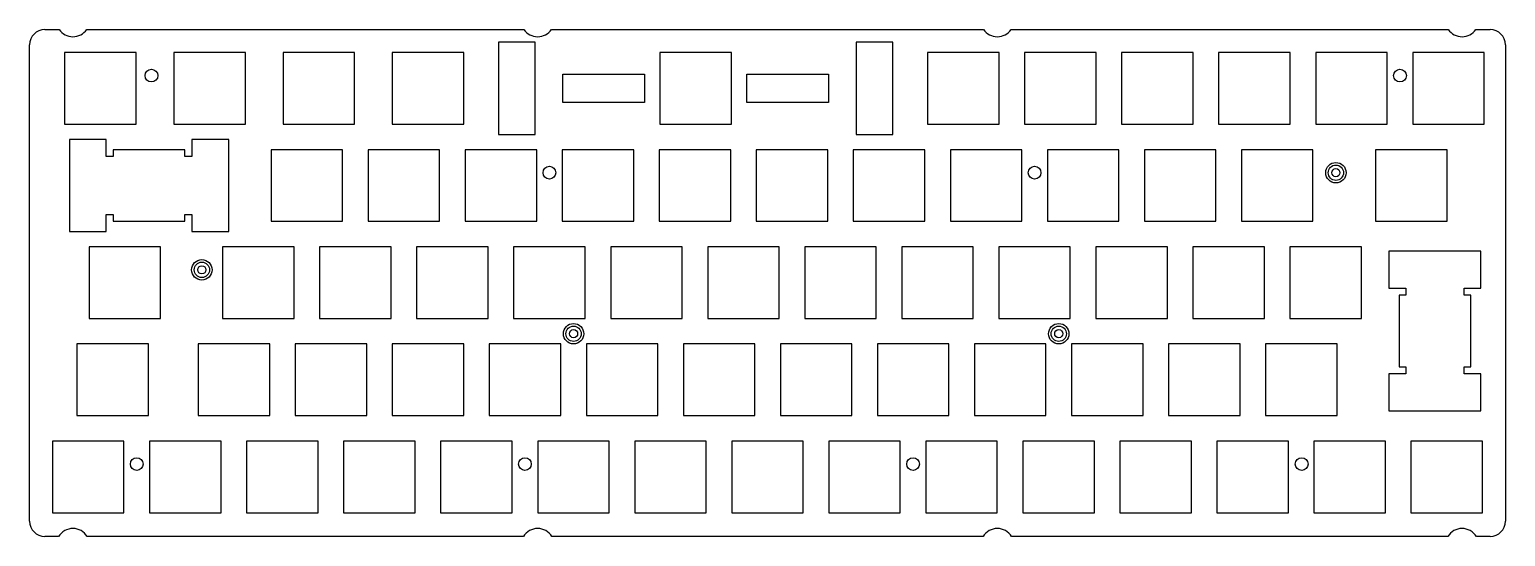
# Model space of a CAD drawing. Header units: millimetres. Extents: x 1341 to 3576, y -414 to 1667.
# Drawn here: x 2354.1 to 2643.1, y -414.3 to -315.1 of the extents above; entities that cross this region are included whole.
import ezdxf

# ---------------------------------------------------------------- set-up
doc = ezdxf.new("R2010")
doc.units = ezdxf.units.MM

msp = doc.modelspace()

# ---------------------------------------------------------------- linework, layer by layer
at = {"color": 6, "linetype": 'Continuous'}
for p, q in [((2357.114, -315.139), (2359.916, -315.139)), ((2365.313, -315.139), (2450.916, -315.139)), ((2445.954, -317.639), (2445.954, -335.639)), ((2453.154, -317.639), (2445.954, -317.639)), ((2453.154, -335.639), (2453.154, -317.639)), ((2456.313, -315.139), (2540.916, -315.139)), ((2515.954, -317.639), (2515.954, -335.639)), ((2523.154, -317.639), (2515.954, -317.639)), ((2523.154, -335.639), (2523.154, -317.639)), ((2546.313, -315.139), (2631.916, -315.139)), ((2637.313, -315.139), (2640.114, -315.139)), ((2354.114, -411.289), (2354.114, -318.139)), ((2360.984, -319.639), (2360.984, -333.639)), ((2374.984, -319.639), (2360.984, -319.639)), ((2374.984, -333.639), (2374.984, -319.639)), ((2382.374, -319.639), (2382.374, -333.639)), ((2396.374, -319.639), (2382.374, -319.639)), ((2396.374, -333.639), (2396.374, -319.639)), ((2403.764, -319.639), (2403.764, -333.639)), ((2417.764, -319.639), (2403.764, -319.639)), ((2417.764, -333.639), (2417.764, -319.639)), ((2425.154, -319.639), (2425.154, -333.639)), ((2439.154, -319.639), (2425.154, -319.639)), ((2439.154, -333.639), (2439.154, -319.639)), ((2477.554, -319.639), (2477.554, -333.639)), ((2491.554, -319.639), (2477.554, -319.639)), ((2491.554, -333.639), (2491.554, -319.639)), ((2529.954, -319.639), (2529.954, -333.639)), ((2543.954, -319.639), (2529.954, -319.639)), ((2543.954, -333.639), (2543.954, -319.639)), ((2548.954, -319.639), (2548.954, -333.639)), ((2562.954, -319.639), (2548.954, -319.639)), ((2562.954, -333.639), (2562.954, -319.639)), ((2581.954, -319.639), (2567.954, -319.639)), ((2567.954, -319.639), (2567.954, -333.639)), ((2581.954, -333.639), (2581.954, -319.639)), ((2600.954, -319.639), (2586.954, -319.639)), ((2586.954, -319.639), (2586.954, -333.639)), ((2600.954, -333.639), (2600.954, -319.639)), ((2619.954, -319.639), (2605.954, -319.639)), ((2605.954, -319.639), (2605.954, -333.639)), ((2619.954, -333.639), (2619.954, -319.639)), ((2638.954, -319.639), (2624.954, -319.639)), ((2624.954, -319.639), (2624.954, -333.639)), ((2638.954, -333.639), (2638.954, -319.639)), ((2643.114, -318.139), (2643.114, -411.289)), ((2458.554, -329.439), (2458.554, -323.839)), ((2458.554, -323.839), (2474.554, -323.839)), ((2474.554, -323.839), (2474.554, -329.439)), ((2494.554, -329.439), (2494.554, -323.839)), ((2494.554, -323.839), (2510.554, -323.839)), ((2510.554, -323.839), (2510.554, -329.439)), ((2474.554, -329.439), (2458.554, -329.439)), ((2510.554, -329.439), (2494.554, -329.439)), ((2360.984, -333.639), (2374.984, -333.639)), ((2382.374, -333.639), (2396.374, -333.639)), ((2403.764, -333.639), (2417.764, -333.639)), ((2425.154, -333.639), (2439.154, -333.639)), ((2477.554, -333.639), (2491.554, -333.639)), ((2529.954, -333.639), (2543.954, -333.639)), ((2548.954, -333.639), (2562.954, -333.639)), ((2567.954, -333.639), (2581.954, -333.639)), ((2586.954, -333.639), (2600.954, -333.639)), ((2605.954, -333.639), (2619.954, -333.639)), ((2624.954, -333.639), (2638.954, -333.639)), ((2361.914, -336.639), (2361.914, -354.639)), ((2369.114, -336.639), (2361.914, -336.639)), ((2369.114, -339.939), (2369.114, -336.639)), ((2385.914, -336.639), (2385.914, -339.939)), ((2393.114, -336.639), (2385.914, -336.639)), ((2393.114, -354.639), (2393.114, -336.639)), ((2445.954, -335.639), (2453.154, -335.639)), ((2515.954, -335.639), (2523.154, -335.639)), ((2370.514, -339.939), (2369.114, -339.939)), ((2370.514, -338.639), (2370.514, -339.939)), ((2384.514, -338.639), (2370.514, -338.639)), ((2384.514, -339.939), (2384.514, -338.639)), ((2385.914, -339.939), (2384.514, -339.939)), ((2401.419, -338.639), (2401.419, -352.639)), ((2415.419, -338.639), (2401.419, -338.639)), ((2415.419, -352.639), (2415.419, -338.639)), ((2420.419, -338.639), (2420.419, -352.639)), ((2434.419, -338.639), (2420.419, -338.639)), ((2434.419, -352.639), (2434.419, -338.639)), ((2439.419, -338.639), (2439.419, -352.639)), ((2453.419, -338.639), (2439.419, -338.639)), ((2453.419, -352.639), (2453.419, -338.639)), ((2458.419, -338.639), (2458.419, -352.639)), ((2472.419, -338.639), (2458.419, -338.639)), ((2472.419, -352.639), (2472.419, -338.639)), ((2477.419, -338.639), (2477.419, -352.639)), ((2491.419, -338.639), (2477.419, -338.639)), ((2491.419, -352.639), (2491.419, -338.639)), ((2496.419, -338.639), (2496.419, -352.639)), ((2510.419, -338.639), (2496.419, -338.639)), ((2510.419, -352.639), (2510.419, -338.639)), ((2515.419, -338.639), (2515.419, -352.639)), ((2529.419, -338.639), (2515.419, -338.639)), ((2529.419, -352.639), (2529.419, -338.639)), ((2548.419, -338.639), (2534.419, -338.639)), ((2534.419, -338.639), (2534.419, -352.639)), ((2548.419, -352.639), (2548.419, -338.639)), ((2567.419, -338.639), (2553.419, -338.639)), ((2553.419, -338.639), (2553.419, -352.639)), ((2567.419, -352.639), (2567.419, -338.639)), ((2586.419, -338.639), (2572.419, -338.639)), ((2572.419, -338.639), (2572.419, -352.639)), ((2586.419, -352.639), (2586.419, -338.639)), ((2605.419, -338.639), (2591.419, -338.639)), ((2591.419, -338.639), (2591.419, -352.639)), ((2605.419, -352.639), (2605.419, -338.639)), ((2631.669, -338.639), (2617.669, -338.639)), ((2617.669, -338.639), (2617.669, -352.639)), ((2631.669, -352.639), (2631.669, -338.639)), ((2369.114, -354.639), (2369.114, -351.339)), ((2369.114, -351.339), (2370.514, -351.339)), ((2370.514, -351.339), (2370.514, -352.639)), ((2384.514, -352.639), (2384.514, -351.339)), ((2384.514, -351.339), (2385.914, -351.339)), ((2385.914, -351.339), (2385.914, -354.639)), ((2361.914, -354.639), (2369.114, -354.639)), ((2370.514, -352.639), (2384.514, -352.639)), ((2385.914, -354.639), (2393.114, -354.639)), ((2401.419, -352.639), (2415.419, -352.639)), ((2420.419, -352.639), (2434.419, -352.639)), ((2439.419, -352.639), (2453.419, -352.639)), ((2458.419, -352.639), (2472.419, -352.639)), ((2477.419, -352.639), (2491.419, -352.639)), ((2496.419, -352.639), (2510.419, -352.639)), ((2515.419, -352.639), (2529.419, -352.639)), ((2534.419, -352.639), (2548.419, -352.639)), ((2553.419, -352.639), (2567.419, -352.639)), ((2572.419, -352.639), (2586.419, -352.639)), ((2591.419, -352.639), (2605.419, -352.639)), ((2617.669, -352.639), (2631.669, -352.639)), ((2365.764, -357.639), (2365.764, -371.639)), ((2379.764, -357.639), (2365.764, -357.639)), ((2379.764, -371.639), (2379.764, -357.639)), ((2391.909, -357.639), (2391.909, -371.639)), ((2405.909, -357.639), (2391.909, -357.639)), ((2405.909, -371.639), (2405.909, -357.639)), ((2410.909, -357.639), (2410.909, -371.639)), ((2424.909, -357.639), (2410.909, -357.639)), ((2424.909, -371.639), (2424.909, -357.639)), ((2429.909, -357.639), (2429.909, -371.639)), ((2443.909, -357.639), (2429.909, -357.639)), ((2443.909, -371.639), (2443.909, -357.639)), ((2448.909, -357.639), (2448.909, -371.639)), ((2462.909, -357.639), (2448.909, -357.639)), ((2462.909, -371.639), (2462.909, -357.639)), ((2467.909, -357.639), (2467.909, -371.639)), ((2481.909, -357.639), (2467.909, -357.639)), ((2481.909, -371.639), (2481.909, -357.639)), ((2486.909, -357.639), (2486.909, -371.639)), ((2500.909, -357.639), (2486.909, -357.639)), ((2500.909, -371.639), (2500.909, -357.639)), ((2505.909, -357.639), (2505.909, -371.639)), ((2519.909, -357.639), (2505.909, -357.639)), ((2519.909, -371.639), (2519.909, -357.639)), ((2538.909, -357.639), (2524.909, -357.639)), ((2524.909, -357.639), (2524.909, -371.639)), ((2538.909, -371.639), (2538.909, -357.639)), ((2557.909, -357.639), (2543.909, -357.639)), ((2543.909, -357.639), (2543.909, -371.639)), ((2557.909, -371.639), (2557.909, -357.639)), ((2576.909, -357.639), (2562.909, -357.639)), ((2562.909, -357.639), (2562.909, -371.639)), ((2576.909, -371.639), (2576.909, -357.639)), ((2595.909, -357.639), (2581.909, -357.639)), ((2581.909, -357.639), (2581.909, -371.639)), ((2595.909, -371.639), (2595.909, -357.639)), ((2614.909, -357.639), (2600.909, -357.639)), ((2600.909, -357.639), (2600.909, -371.639)), ((2614.909, -371.639), (2614.909, -357.639)), ((2638.299, -358.499), (2620.299, -358.499)), ((2620.299, -358.499), (2620.299, -365.699)), ((2638.299, -365.699), (2638.299, -358.499)), ((2620.299, -365.699), (2623.599, -365.699)), ((2623.599, -365.699), (2623.599, -367.099)), ((2634.999, -365.699), (2638.299, -365.699)), ((2634.999, -367.099), (2634.999, -365.699)), ((2623.599, -367.099), (2622.299, -367.099)), ((2622.299, -367.099), (2622.299, -381.099)), ((2636.299, -367.099), (2634.999, -367.099)), ((2636.299, -381.099), (2636.299, -367.099)), ((2365.764, -371.639), (2379.764, -371.639)), ((2391.909, -371.639), (2405.909, -371.639)), ((2410.909, -371.639), (2424.909, -371.639)), ((2429.909, -371.639), (2443.909, -371.639)), ((2448.909, -371.639), (2462.909, -371.639)), ((2467.909, -371.639), (2481.909, -371.639)), ((2486.909, -371.639), (2500.909, -371.639)), ((2505.909, -371.639), (2519.909, -371.639)), ((2524.909, -371.639), (2538.909, -371.639)), ((2543.909, -371.639), (2557.909, -371.639)), ((2562.909, -371.639), (2576.909, -371.639)), ((2581.909, -371.639), (2595.909, -371.639)), ((2600.909, -371.639), (2614.909, -371.639)), ((2363.379, -376.639), (2363.379, -390.639)), ((2377.379, -376.639), (2363.379, -376.639)), ((2377.379, -390.639), (2377.379, -376.639)), ((2387.144, -376.639), (2387.144, -390.639)), ((2401.144, -376.639), (2387.144, -376.639)), ((2401.144, -390.639), (2401.144, -376.639)), ((2406.144, -376.639), (2406.144, -390.639)), ((2420.144, -376.639), (2406.144, -376.639)), ((2420.144, -390.639), (2420.144, -376.639)), ((2425.144, -376.639), (2425.144, -390.639)), ((2439.144, -376.639), (2425.144, -376.639)), ((2439.144, -390.639), (2439.144, -376.639)), ((2444.144, -376.639), (2444.144, -390.639)), ((2458.144, -376.639), (2444.144, -376.639)), ((2458.144, -390.639), (2458.144, -376.639)), ((2463.144, -376.639), (2463.144, -390.639)), ((2477.144, -376.639), (2463.144, -376.639)), ((2477.144, -390.639), (2477.144, -376.639)), ((2482.144, -376.639), (2482.144, -390.639)), ((2496.144, -376.639), (2482.144, -376.639)), ((2496.144, -390.639), (2496.144, -376.639)), ((2515.144, -376.639), (2501.144, -376.639)), ((2501.144, -376.639), (2501.144, -390.639)), ((2515.144, -390.639), (2515.144, -376.639)), ((2534.144, -376.639), (2520.144, -376.639)), ((2520.144, -376.639), (2520.144, -390.639)), ((2534.144, -390.639), (2534.144, -376.639)), ((2553.144, -376.639), (2539.144, -376.639)), ((2539.144, -376.639), (2539.144, -390.639)), ((2553.144, -390.639), (2553.144, -376.639)), ((2572.144, -376.639), (2558.144, -376.639)), ((2558.144, -376.639), (2558.144, -390.639)), ((2572.144, -390.639), (2572.144, -376.639)), ((2591.144, -376.639), (2577.144, -376.639)), ((2577.144, -376.639), (2577.144, -390.639)), ((2591.144, -390.639), (2591.144, -376.639)), ((2610.144, -376.639), (2596.144, -376.639)), ((2596.144, -376.639), (2596.144, -390.639)), ((2610.144, -390.639), (2610.144, -376.639)), ((2622.299, -381.099), (2623.599, -381.099)), ((2623.599, -381.099), (2623.599, -382.499)), ((2634.999, -381.099), (2636.299, -381.099)), ((2634.999, -382.499), (2634.999, -381.099)), ((2623.599, -382.499), (2620.299, -382.499)), ((2620.299, -382.499), (2620.299, -389.699)), ((2638.299, -382.499), (2634.999, -382.499)), ((2638.299, -389.699), (2638.299, -382.499)), ((2620.299, -389.699), (2638.299, -389.699)), ((2363.379, -390.639), (2377.379, -390.639)), ((2387.144, -390.639), (2401.144, -390.639)), ((2406.144, -390.639), (2420.144, -390.639)), ((2425.144, -390.639), (2439.144, -390.639)), ((2444.144, -390.639), (2458.144, -390.639)), ((2463.144, -390.639), (2477.144, -390.639)), ((2482.144, -390.639), (2496.144, -390.639)), ((2501.144, -390.639), (2515.144, -390.639)), ((2520.144, -390.639), (2534.144, -390.639)), ((2539.144, -390.639), (2553.144, -390.639)), ((2558.144, -390.639), (2572.144, -390.639)), ((2577.144, -390.639), (2591.144, -390.639)), ((2596.144, -390.639), (2610.144, -390.639)), ((2358.614, -395.639), (2358.614, -409.639)), ((2372.614, -395.639), (2358.614, -395.639)), ((2372.614, -409.639), (2372.614, -395.639)), ((2377.614, -395.639), (2377.614, -409.639)), ((2391.614, -395.639), (2377.614, -395.639)), ((2391.614, -409.639), (2391.614, -395.639)), ((2396.614, -395.639), (2396.614, -409.639)), ((2410.614, -395.639), (2396.614, -395.639)), ((2410.614, -409.639), (2410.614, -395.639)), ((2415.614, -395.639), (2415.614, -409.639)), ((2429.614, -395.639), (2415.614, -395.639)), ((2429.614, -409.639), (2429.614, -395.639)), ((2434.614, -395.639), (2434.614, -409.639)), ((2448.614, -395.639), (2434.614, -395.639)), ((2448.614, -409.639), (2448.614, -395.639)), ((2453.614, -395.639), (2453.614, -409.639)), ((2467.614, -395.639), (2453.614, -395.639)), ((2467.614, -409.639), (2467.614, -395.639)), ((2486.614, -395.639), (2472.614, -395.639)), ((2472.614, -395.639), (2472.614, -409.639)), ((2486.614, -409.639), (2486.614, -395.639)), ((2505.614, -395.639), (2491.614, -395.639)), ((2491.614, -395.639), (2491.614, -409.639)), ((2505.614, -409.639), (2505.614, -395.639)), ((2524.614, -395.639), (2510.614, -395.639)), ((2510.614, -395.639), (2510.614, -409.639)), ((2524.614, -409.639), (2524.614, -395.639)), ((2543.614, -395.639), (2529.614, -395.639)), ((2529.614, -395.639), (2529.614, -409.639)), ((2543.614, -409.639), (2543.614, -395.639)), ((2562.614, -395.639), (2548.614, -395.639)), ((2548.614, -395.639), (2548.614, -409.639)), ((2562.614, -409.639), (2562.614, -395.639)), ((2581.614, -395.639), (2567.614, -395.639)), ((2567.614, -395.639), (2567.614, -409.639)), ((2581.614, -409.639), (2581.614, -395.639)), ((2600.614, -395.639), (2586.614, -395.639)), ((2586.614, -395.639), (2586.614, -409.639)), ((2600.614, -409.639), (2600.614, -395.639)), ((2619.614, -395.639), (2605.614, -395.639)), ((2605.614, -395.639), (2605.614, -409.639)), ((2619.614, -409.639), (2619.614, -395.639)), ((2638.614, -395.639), (2624.614, -395.639)), ((2624.614, -395.639), (2624.614, -409.639)), ((2638.614, -409.639), (2638.614, -395.639)), ((2358.614, -409.639), (2372.614, -409.639)), ((2377.614, -409.639), (2391.614, -409.639)), ((2396.614, -409.639), (2410.614, -409.639)), ((2415.614, -409.639), (2429.614, -409.639)), ((2434.614, -409.639), (2448.614, -409.639)), ((2453.614, -409.639), (2467.614, -409.639)), ((2472.614, -409.639), (2486.614, -409.639)), ((2491.614, -409.639), (2505.614, -409.639)), ((2510.614, -409.639), (2524.614, -409.639)), ((2529.614, -409.639), (2543.614, -409.639)), ((2548.614, -409.639), (2562.614, -409.639)), ((2567.614, -409.639), (2581.614, -409.639)), ((2586.614, -409.639), (2600.614, -409.639)), ((2605.614, -409.639), (2619.614, -409.639)), ((2624.614, -409.639), (2638.614, -409.639)), ((2359.817, -414.289), (2357.114, -414.289)), ((2450.817, -414.289), (2365.412, -414.289)), ((2540.817, -414.289), (2456.412, -414.289)), ((2631.817, -414.289), (2546.412, -414.289)), ((2640.114, -414.289), (2637.412, -414.289))]:
    msp.add_line(p, q, dxfattribs=at)
for centre, radius in [((2377.994, -324.139), 1.25), ((2622.454, -324.139), 1.25), ((2455.909, -343.139), 1.25), ((2550.909, -343.139), 1.25), ((2609.909, -343.139), 2), ((2609.909, -343.139), 1.5), ((2609.909, -343.139), 0.8), ((2387.859, -362.139), 2), ((2387.859, -362.139), 1.5), ((2387.859, -362.139), 0.8), ((2460.644, -374.639), 2), ((2555.644, -374.639), 2), ((2460.644, -374.639), 1.5), ((2460.644, -374.639), 0.8), ((2555.644, -374.639), 1.5), ((2555.644, -374.639), 0.8), ((2375.114, -400.139), 1.25), ((2451.114, -400.139), 1.25), ((2527.114, -400.139), 1.25), ((2603.214, -400.139), 1.25)]:
    msp.add_circle(centre, radius, dxfattribs=at)
for centre, radius, start, end in [((2357.114, -318.139), 3, 90, 180), ((2362.614, -313.239), 3.3, 215.1527, 324.8473), ((2453.614, -313.239), 3.3, 215.1527, 324.8473), ((2543.614, -313.239), 3.3, 215.1527, 324.8473), ((2634.614, -313.239), 3.3, 215.1527, 324.8473), ((2640.114, -318.139), 3, 0, 90), ((2357.114, -411.289), 3, 180, 270), ((2362.614, -416.039), 3.3, 32.02593, 147.97407), ((2453.614, -416.039), 3.3, 32.02593, 147.97407), ((2543.614, -416.039), 3.3, 32.02593, 147.97407), ((2634.614, -416.039), 3.3, 32.02593, 147.97407), ((2640.114, -411.289), 3, 270, 0)]:
    msp.add_arc(centre, radius, start, end, dxfattribs=at)

doc.saveas('drawing.dxf')
